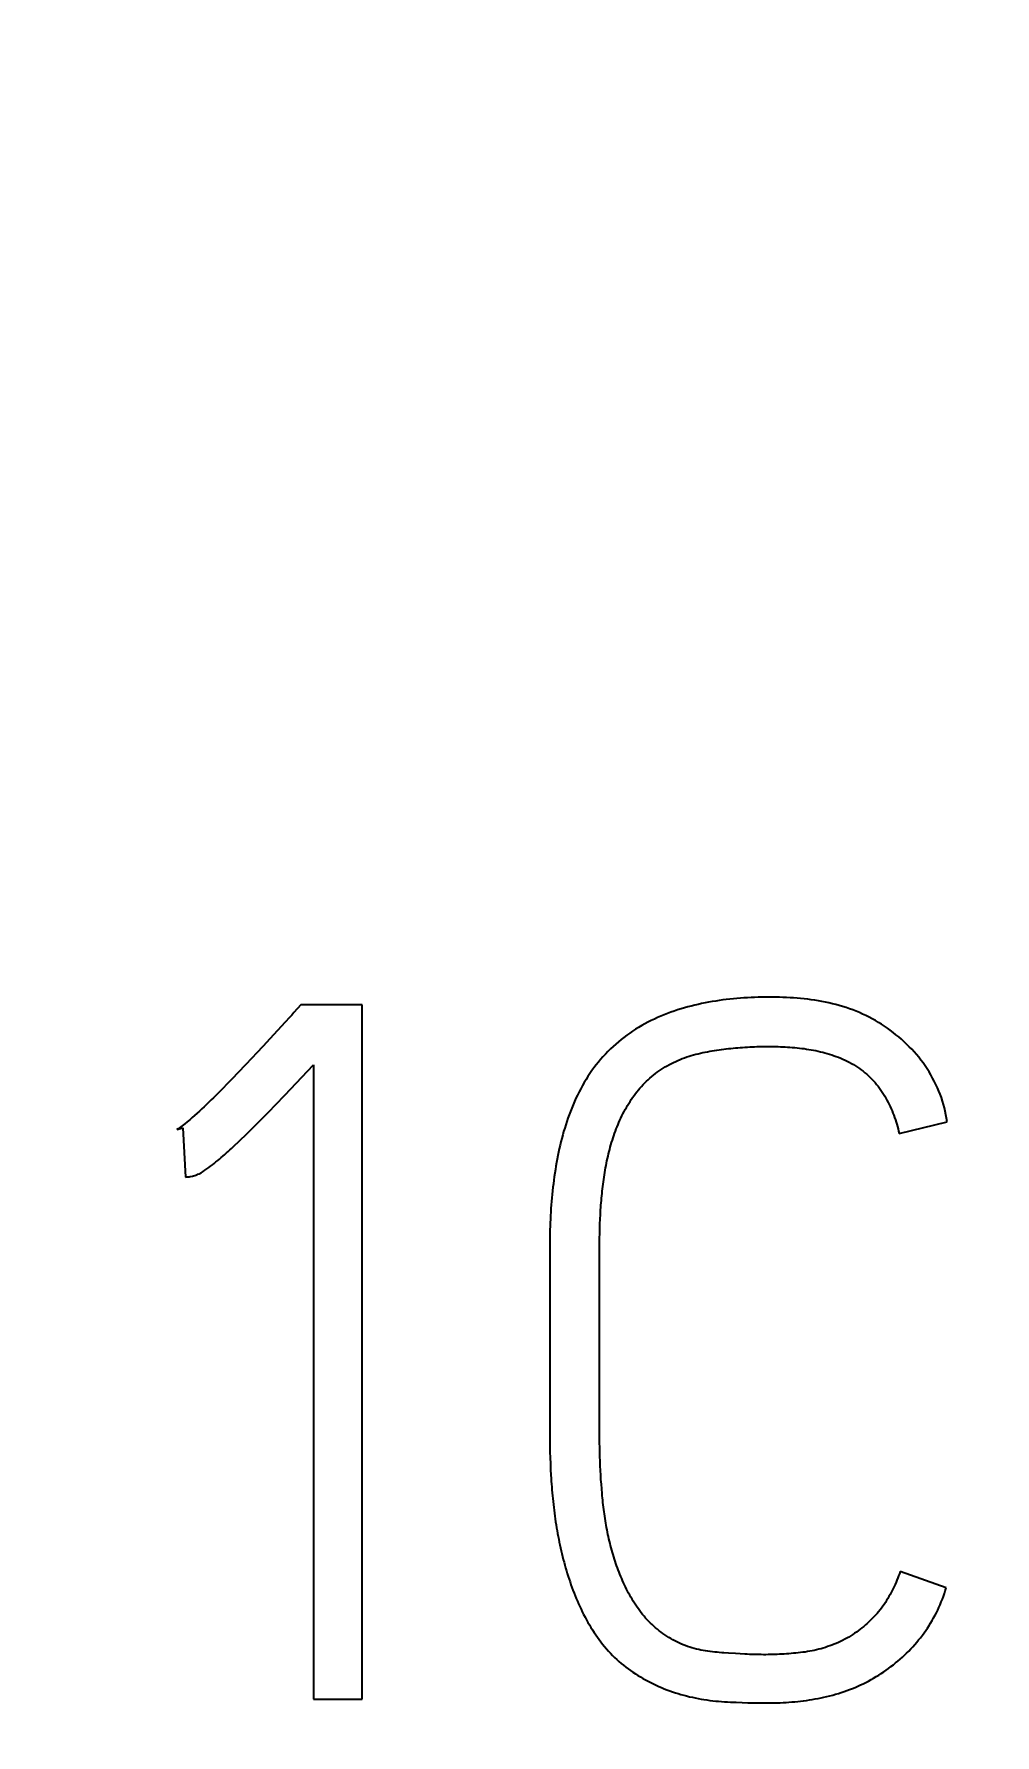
# Model space of a CAD drawing. Extents: x 0 to 420, y 0 to 297.
# Drawn here: x 132.384 to 134.59, y 169.056 to 172.96 of the extents above; entities that cross this region are included whole.
import ezdxf
from ezdxf.enums import TextEntityAlignment as Align

# ---------------------------------------------------------------- set-up
doc = ezdxf.new("R2010")
doc.units = 0
doc.header["$LTSCALE"] = 23.1
doc.layers.add('10100_DIM_FRONT', color=7, linetype='CONTINUOUS')
doc.layers.add('10500_FRONT_LABELING', color=7, linetype='CONTINUOUS')
doc.dimstyles.get("Standard").update_dxf_attribs({"dimtxt": 2.5, "dimasz": 2.5, "dimexe": 1.25, "dimexo": 0.625, "dimtad": 1, "dimcen": 2.5, "dimazin": 3, "dimtfac": 1, "dimtmove": 0, "dimatfit": 3})

# ---------------------------------------------------------------- blocks, each defined once
blk = doc.blocks.new('*D0')
at = {"layer": '10100_DIM_FRONT', "linetype": 'CONTINUOUS'}
for p, q in [((109.270844, 186.639203), (109.270844, 130.967761)), ((144.770844, 186.639203), (144.770844, 130.967761)), ((109.270844, 132.967761), (127.020844, 132.967761)), ((144.770844, 132.967761), (127.020844, 132.967761))]:
    blk.add_line(p, q, dxfattribs=at)
for points in [[(112.770844, 133.467761), (109.270844, 132.967761), (112.770844, 132.467761)], [(141.270844, 132.467761), (144.770844, 132.967761), (141.270844, 133.467761)]]:
    blk.add_solid(points, dxfattribs=at)
blk.add_text('35,5', height=3.5, dxfattribs=at).set_placement((123.190186, 133.842761), (132.690186, 133.842761), align=Align.FIT)

msp = doc.modelspace()

# ---------------------------------------------------------------- linework, layer by layer
at = {"layer": '10500_FRONT_LABELING', "color": 7, "linetype": 'CONTINUOUS'}
for p, q in [((132.9966, 170.7313), (132.9809, 170.7136)), ((133.1378, 170.7313), (132.9966, 170.7313)), ((133.1378, 169.138), (133.1378, 170.7313)), ((132.9254, 170.6531), (132.9101, 170.6367)), ((132.8846, 170.6095), (132.8692, 170.5932)), ((132.8948, 170.6203), (132.8846, 170.6095)), ((132.9101, 170.6367), (132.8948, 170.6203)), ((132.8538, 170.577), (132.8383, 170.5609)), ((132.8692, 170.5932), (132.8538, 170.577)), ((132.986, 170.5516), (133.0257, 170.5937)), ((133.0257, 170.5937), (133.0257, 169.138)), ((132.8279, 170.5501), (132.8174, 170.5395)), ((132.8383, 170.5609), (132.8279, 170.5501)), ((132.9605, 170.5249), (132.986, 170.5516)), ((132.9239, 170.487), (132.9386, 170.5021)), ((132.9386, 170.5021), (132.9605, 170.5249)), ((132.7119, 170.4451), (132.7254, 170.4495)), ((132.7254, 170.4495), (132.7321, 170.3363)), ((132.8756, 170.4384), (132.8868, 170.4495)), ((132.8868, 170.4495), (132.898, 170.4607)), ((132.898, 170.4607), (132.9091, 170.4719)), ((132.9091, 170.4719), (132.9239, 170.487)), ((134.3705, 170.4362), (134.4803, 170.4628)), ((132.8452, 170.4093), (132.8528, 170.4165)), ((132.8528, 170.4165), (132.8604, 170.4238)), ((132.8604, 170.4238), (132.868, 170.4311)), ((132.868, 170.4311), (132.8756, 170.4384)), ((133.6828, 170.2069), (133.683, 170.2177)), ((133.683, 170.2177), (133.6834, 170.2285)), ((133.6834, 170.2285), (133.6839, 170.2393)), ((133.6824, 170.1743), (133.6825, 170.1852)), ((133.6825, 170.1852), (133.6826, 170.196)), ((133.6826, 170.196), (133.6828, 170.2069)), ((133.6824, 169.7474), (133.6824, 170.1743)), ((133.6825, 169.7368), (133.6824, 169.7474)), ((133.5681, 169.7459), (133.5682, 169.7324)), ((133.5682, 169.7324), (133.5684, 169.719)), ((133.5684, 169.719), (133.5687, 169.7055)), ((133.6826, 169.7262), (133.6825, 169.7368)), ((133.6828, 169.7156), (133.6826, 169.7262)), ((133.683, 169.705), (133.6828, 169.7156)), ((133.5687, 169.7055), (133.5691, 169.692)), ((133.5691, 169.692), (133.5696, 169.6786)), ((133.5696, 169.6786), (133.5702, 169.6651)), ((133.6833, 169.6945), (133.683, 169.705)), ((133.6837, 169.6839), (133.6833, 169.6945)), ((133.6841, 169.6733), (133.6837, 169.6839)), ((133.6846, 169.6628), (133.6841, 169.6733)), ((133.5702, 169.6651), (133.5709, 169.6517)), ((133.6852, 169.6522), (133.6846, 169.6628)), ((133.6858, 169.6417), (133.6852, 169.6522)), ((133.6866, 169.6312), (133.6858, 169.6417)), ((133.6874, 169.6206), (133.6866, 169.6312)), ((133.6883, 169.6101), (133.6874, 169.6206)), ((134.4781, 169.3932), (134.3728, 169.4309)), ((133.9948, 169.2424), (133.9788, 169.2434)), ((134.0055, 169.2417), (133.9948, 169.2424)), ((134.0161, 169.2412), (134.0055, 169.2417)), ((133.0257, 169.138), (133.1378, 169.138)), ((133.9964, 169.1307), (134.0098, 169.1302)), ((134.0098, 169.1302), (134.0233, 169.1297)), ((134.0233, 169.1297), (134.0368, 169.1294))]:
    msp.add_line(p, q, dxfattribs=at)
for points in [[(134.4803, 170.4628), (134.4792, 170.471), (134.4777, 170.4791), (134.4761, 170.4871), (134.4742, 170.495), (134.4721, 170.5029), (134.4697, 170.5107), (134.4672, 170.5185), (134.4644, 170.5261), (134.4614, 170.5337), (134.4582, 170.5413), (134.4547, 170.5487), (134.4511, 170.5561), (134.4472, 170.5634), (134.4432, 170.5706), (134.439, 170.5776), (134.4346, 170.5845), (134.43, 170.5913), (134.4253, 170.598), (134.4204, 170.6045), (134.4153, 170.611), (134.4101, 170.6173), (134.4047, 170.6234), (134.3992, 170.6295), (134.3935, 170.6354), (134.3876, 170.6413), (134.3817, 170.6469), (134.3756, 170.6524), (134.3694, 170.6578), (134.363, 170.663), (134.3566, 170.6681), (134.3501, 170.673), (134.3434, 170.6777), (134.3367, 170.6823), (134.3298, 170.6868), (134.3228, 170.6911), (134.3157, 170.6953), (134.3086, 170.6993), (134.3013, 170.7031), (134.2939, 170.7068), (134.2865, 170.7103), (134.279, 170.7136), (134.2714, 170.7168), (134.2638, 170.7197), (134.2561, 170.7225), (134.2484, 170.7252), (134.2406, 170.7276), (134.2328, 170.7299), (134.2249, 170.7321), (134.217, 170.7341), (134.209, 170.7359), (134.201, 170.7376), (134.1929, 170.7392), (134.1848, 170.7406), (134.1767, 170.7419), (134.1685, 170.7431), (134.1604, 170.7442), (134.1523, 170.7451), (134.1442, 170.7459), (134.136, 170.7466), (134.1279, 170.7472), (134.1198, 170.7478), (134.1117, 170.7482), (134.1035, 170.7485), (134.0954, 170.7488), (134.0873, 170.7489), (134.0792, 170.749), (134.071, 170.7491), (134.0629, 170.7491), (134.0548, 170.749), (134.0466, 170.7488), (134.0385, 170.7485), (134.0304, 170.7482), (134.0223, 170.7478), (134.0141, 170.7473), (134.006, 170.7467), (133.9979, 170.7461), (133.9897, 170.7454), (133.9816, 170.7445), (133.9735, 170.7436), (133.9653, 170.7426), (133.9572, 170.7414), (133.9491, 170.7402), (133.941, 170.7389), (133.9329, 170.7375), (133.9249, 170.736), (133.9169, 170.7343), (133.9089, 170.7326), (133.9009, 170.7307), (133.893, 170.7288), (133.8851, 170.7267), (133.8773, 170.7245), (133.8695, 170.7222), (133.8617, 170.7198), (133.854, 170.7172), (133.8463, 170.7145), (133.8386, 170.7117), (133.831, 170.7087), (133.8234, 170.7056), (133.8159, 170.7023), (133.8084, 170.6989), (133.801, 170.6953), (133.7937, 170.6916), (133.7864, 170.6878), (133.7793, 170.6838), (133.7722, 170.6796), (133.7653, 170.6754), (133.7584, 170.6709), (133.7517, 170.6664), (133.7451, 170.6617), (133.7385, 170.6568), (133.7321, 170.6518), (133.7257, 170.6466), (133.7195, 170.6413), (133.7134, 170.6358), (133.7074, 170.6302), (133.7015, 170.6244), (133.6958, 170.6185), (133.6903, 170.6125), (133.6849, 170.6063), (133.6797, 170.6001), (133.6746, 170.5937), (133.6697, 170.5872), (133.665, 170.5806), (133.6604, 170.5739), (133.6559, 170.5671), (133.6516, 170.5602), (133.6474, 170.5532), (133.6433, 170.5461), (133.6394, 170.5389), (133.6356, 170.5316), (133.6319, 170.5243), (133.6284, 170.5169), (133.625, 170.5094), (133.6217, 170.502), (133.6186, 170.4944), (133.6156, 170.4869), (133.6127, 170.4793), (133.61, 170.4716), (133.6074, 170.4639), (133.6048, 170.4562), (133.6024, 170.4485), (133.6001, 170.4407), (133.5979, 170.4329), (133.5958, 170.425), (133.5938, 170.4172), (133.5919, 170.4093), (133.5901, 170.4013), (133.5884, 170.3934), (133.5868, 170.3854), (133.5852, 170.3774), (133.5837, 170.3693), (133.5823, 170.3613), (133.581, 170.3532), (133.5798, 170.3451), (133.5786, 170.3371), (133.5775, 170.329), (133.5764, 170.3209), (133.5755, 170.3128), (133.5746, 170.3047), (133.5737, 170.2965), (133.573, 170.2884), (133.5723, 170.2803), (133.5716, 170.2722), (133.571, 170.264), (133.5705, 170.2559), (133.57, 170.2478), (133.5696, 170.2396), (133.5693, 170.2315), (133.5689, 170.2233), (133.5687, 170.2152), (133.5685, 170.207), (133.5683, 170.1988), (133.5682, 170.1907), (133.5681, 170.1825), (133.5681, 169.7459)], [(132.9709, 170.7025), (132.9608, 170.6915), (132.9254, 170.6531)], [(132.9809, 170.7136), (132.9759, 170.708), (132.9709, 170.7025)], [(133.6839, 170.2393), (133.6844, 170.2501), (133.6847, 170.2555), (133.685, 170.2609), (133.6854, 170.2663), (133.6858, 170.2717), (133.6862, 170.2771), (133.6866, 170.2825), (133.6871, 170.2879), (133.6876, 170.2932), (133.6882, 170.2986), (133.6887, 170.304), (133.6893, 170.3093), (133.6899, 170.3147), (133.6906, 170.3201), (133.6913, 170.3254), (133.6921, 170.3308), (133.6928, 170.3361), (133.6937, 170.3415), (133.6945, 170.3468), (133.6954, 170.3521), (133.6964, 170.3574), (133.6974, 170.3628), (133.6984, 170.3681), (133.6995, 170.3734), (133.7007, 170.3787), (133.7019, 170.384), (133.7031, 170.3893), (133.7044, 170.3946), (133.7058, 170.3998), (133.7072, 170.4051), (133.7087, 170.4104), (133.7103, 170.4156), (133.7119, 170.4208), (133.7136, 170.426), (133.7153, 170.4312), (133.7171, 170.4364), (133.719, 170.4415), (133.7209, 170.4466), (133.7229, 170.4517), (133.7249, 170.4567), (133.727, 170.4617), (133.7292, 170.4667), (133.7315, 170.4717), (133.7338, 170.4766), (133.7362, 170.4815), (133.7387, 170.4863), (133.7413, 170.4912), (133.744, 170.496), (133.7467, 170.5007), (133.7495, 170.5054), (133.7524, 170.51), (133.7554, 170.5146), (133.7585, 170.5191), (133.7616, 170.5235), (133.7649, 170.5278), (133.7682, 170.5321), (133.7716, 170.5363), (133.7751, 170.5404), (133.7787, 170.5444), (133.7824, 170.5484), (133.7862, 170.5522), (133.79, 170.556), (133.794, 170.5597), (133.798, 170.5633), (133.8022, 170.5669), (133.8064, 170.5703), (133.8107, 170.5737), (133.8151, 170.577), (133.8196, 170.5802), (133.8241, 170.5832), (133.8287, 170.5862), (133.8334, 170.5891), (133.8381, 170.5918), (133.8428, 170.5945), (133.8476, 170.597), (133.8525, 170.5995), (133.8574, 170.6018), (133.8623, 170.604), (133.8673, 170.6062), (133.8724, 170.6082), (133.8775, 170.6101), (133.8827, 170.6119), (133.8879, 170.6136), (133.8932, 170.6151), (133.8985, 170.6166), (133.9038, 170.6181), (133.9091, 170.6194), (133.9144, 170.6206), (133.9197, 170.6218), (133.925, 170.6229), (133.9304, 170.6239), (133.9357, 170.6249), (133.941, 170.6258), (133.9464, 170.6267), (133.9517, 170.6275), (133.9571, 170.6282), (133.9625, 170.629), (133.9678, 170.6296), (133.9732, 170.6303), (133.9786, 170.6309), (133.984, 170.6315), (133.9894, 170.632), (133.9948, 170.6325), (134.0001, 170.633), (134.0055, 170.6334), (134.0109, 170.6338), (134.0164, 170.6342), (134.0218, 170.6345), (134.0272, 170.6348), (134.0326, 170.6351), (134.038, 170.6353), (134.0434, 170.6355), (134.0489, 170.6357), (134.0543, 170.6358), (134.0598, 170.6359), (134.0652, 170.6359), (134.0706, 170.6359), (134.0761, 170.6359), (134.0815, 170.6358), (134.087, 170.6357), (134.0924, 170.6356), (134.0979, 170.6354), (134.1033, 170.6352), (134.1088, 170.6349), (134.1142, 170.6346), (134.1196, 170.6342), (134.1251, 170.6338), (134.1305, 170.6333), (134.1359, 170.6328), (134.1413, 170.6322), (134.1467, 170.6316), (134.1521, 170.6309), (134.1574, 170.6301), (134.1628, 170.6292), (134.1682, 170.6283), (134.1735, 170.6273), (134.1789, 170.6263), (134.1842, 170.6252), (134.1895, 170.6239), (134.1948, 170.6226), (134.2001, 170.6213), (134.2054, 170.6198), (134.2106, 170.6182), (134.2158, 170.6166), (134.2209, 170.6148), (134.226, 170.613), (134.2311, 170.6111), (134.2361, 170.609), (134.2411, 170.6069), (134.2461, 170.6047), (134.251, 170.6023), (134.2558, 170.5998), (134.2606, 170.5972), (134.2653, 170.5945), (134.27, 170.5916), (134.2746, 170.5886), (134.2791, 170.5855), (134.2835, 170.5823), (134.2878, 170.579), (134.2919, 170.5756), (134.296, 170.5721), (134.3, 170.5684), (134.3039, 170.5647), (134.3076, 170.5608), (134.3113, 170.5569), (134.3149, 170.5529), (134.3184, 170.5487), (134.3218, 170.5445), (134.325, 170.5401), (134.3282, 170.5356), (134.3313, 170.5311), (134.3343, 170.5265), (134.3371, 170.5219), (134.3398, 170.5172), (134.3424, 170.5125), (134.345, 170.5077), (134.3474, 170.5028), (134.3497, 170.4979), (134.3519, 170.493), (134.354, 170.488), (134.3561, 170.483), (134.358, 170.4779), (134.3599, 170.4728), (134.3616, 170.4677), (134.3633, 170.4625), (134.3649, 170.4573)], [(132.8174, 170.5395), (132.8069, 170.5289), (132.8016, 170.5236), (132.7963, 170.5184), (132.791, 170.5131), (132.7856, 170.508), (132.7802, 170.5028), (132.7748, 170.4977), (132.7693, 170.4926), (132.7638, 170.4876), (132.7583, 170.4826), (132.7527, 170.4776), (132.7471, 170.4727), (132.7415, 170.4679), (132.7358, 170.4631), (132.73, 170.4583), (132.7242, 170.4537), (132.7182, 170.4492), (132.7151, 170.4471), (132.7119, 170.4451)], [(134.3649, 170.4573), (134.3664, 170.4521), (134.3679, 170.4468), (134.3692, 170.4415), (134.3705, 170.4362)], [(132.7321, 170.3363), (132.7348, 170.3364), (132.7374, 170.3366), (132.7401, 170.337), (132.7427, 170.3375), (132.7478, 170.3386), (132.7504, 170.3392), (132.753, 170.3399), (132.7555, 170.3407), (132.758, 170.3416), (132.7605, 170.3427), (132.7629, 170.3438), (132.7675, 170.3462), (132.7721, 170.3489), (132.7765, 170.3518), (132.7808, 170.3548), (132.7851, 170.3579), (132.7894, 170.3611), (132.7935, 170.3643), (132.7977, 170.3676), (132.8018, 170.3709), (132.8059, 170.3742), (132.8099, 170.3776), (132.8139, 170.381), (132.8179, 170.3845), (132.8218, 170.388), (132.8258, 170.3915), (132.8297, 170.395), (132.8336, 170.3985), (132.8374, 170.4021), (132.8452, 170.4093)], [(133.5709, 169.6517), (133.5713, 169.645), (133.5717, 169.6383), (133.5722, 169.6316), (133.5727, 169.6249), (133.5732, 169.6182), (133.5738, 169.6115), (133.5744, 169.6048), (133.5751, 169.5981), (133.5758, 169.5914), (133.5765, 169.5847), (133.5773, 169.5781), (133.5781, 169.5714), (133.5789, 169.5647), (133.5798, 169.5581), (133.5808, 169.5514), (133.5817, 169.5448), (133.5828, 169.5381), (133.5839, 169.5315), (133.585, 169.5249), (133.5862, 169.5182), (133.5874, 169.5116), (133.5887, 169.505), (133.5901, 169.4984), (133.5915, 169.4918), (133.5929, 169.4852), (133.5944, 169.4786), (133.596, 169.472), (133.5976, 169.4654), (133.5993, 169.4588), (133.601, 169.4523), (133.6028, 169.4457), (133.6046, 169.4392), (133.6065, 169.4327), (133.6085, 169.4262), (133.6105, 169.4198), (133.6126, 169.4133), (133.6147, 169.4069), (133.6169, 169.4005), (133.6191, 169.3942), (133.6215, 169.3878), (133.6239, 169.3815), (133.6263, 169.3752), (133.6289, 169.369), (133.6315, 169.3627), (133.6342, 169.3566), (133.637, 169.3504), (133.6399, 169.3443), (133.6429, 169.3382), (133.6459, 169.3321), (133.6491, 169.3261), (133.6523, 169.3201), (133.6557, 169.3142), (133.6591, 169.3083), (133.6626, 169.3025), (133.6662, 169.2968), (133.6699, 169.2911), (133.6737, 169.2855), (133.6775, 169.28), (133.6815, 169.2745), (133.6855, 169.2691), (133.6896, 169.2638), (133.6939, 169.2585), (133.6982, 169.2533), (133.7027, 169.2482), (133.7073, 169.2432), (133.712, 169.2383), (133.7168, 169.2335), (133.7218, 169.2289), (133.7269, 169.2243), (133.7321, 169.2199), (133.7373, 169.2156), (133.7427, 169.2114), (133.7481, 169.2074), (133.7536, 169.2035), (133.7592, 169.1997), (133.7648, 169.196), (133.7705, 169.1925), (133.7763, 169.189), (133.7822, 169.1856), (133.7881, 169.1823), (133.794, 169.179), (133.8, 169.1759), (133.8061, 169.1729), (133.8122, 169.1699), (133.8184, 169.1671), (133.8247, 169.1644), (133.831, 169.1618), (133.8373, 169.1594), (133.8437, 169.157), (133.85, 169.1548), (133.8565, 169.1527), (133.8629, 169.1507), (133.8694, 169.1488), (133.8759, 169.147), (133.8824, 169.1452), (133.889, 169.1436), (133.8956, 169.1421), (133.9022, 169.1407), (133.9088, 169.1394), (133.9155, 169.1381), (133.9222, 169.137), (133.9289, 169.136), (133.9357, 169.1351), (133.9424, 169.1343), (133.9492, 169.1336), (133.9559, 169.133), (133.9627, 169.1325), (133.9694, 169.1321), (133.9762, 169.1317), (133.9829, 169.1313), (133.9964, 169.1307)], [(133.9788, 169.2434), (133.9682, 169.2442), (133.9629, 169.2446), (133.9575, 169.2451), (133.9522, 169.2455), (133.9469, 169.2461), (133.9416, 169.2467), (133.9363, 169.2473), (133.9311, 169.248), (133.9258, 169.2488), (133.9206, 169.2497), (133.9153, 169.2506), (133.9101, 169.2517), (133.9049, 169.2529), (133.8998, 169.2542), (133.8946, 169.2556), (133.8895, 169.2571), (133.8844, 169.2588), (133.8794, 169.2607), (133.8744, 169.2627), (133.8694, 169.2648), (133.8646, 169.267), (133.8598, 169.2693), (133.8551, 169.2718), (133.8504, 169.2743), (133.8458, 169.2769), (133.8412, 169.2797), (133.8367, 169.2825), (133.8323, 169.2855), (133.8279, 169.2885), (133.8236, 169.2917), (133.8193, 169.2949), (133.8152, 169.2983), (133.811, 169.3017), (133.807, 169.3053), (133.8031, 169.3089), (133.7993, 169.3126), (133.7955, 169.3163), (133.7918, 169.3202), (133.7883, 169.3241), (133.7848, 169.3281), (133.7814, 169.3322), (133.7781, 169.3364), (133.7748, 169.3406), (133.7717, 169.3449), (133.7686, 169.3493), (133.7656, 169.3537), (133.7627, 169.3582), (133.7598, 169.3628), (133.7571, 169.3673), (133.7544, 169.372), (133.7518, 169.3766), (133.7493, 169.3813), (133.7468, 169.386), (133.7444, 169.3907), (133.7421, 169.3955), (133.7398, 169.4002), (133.7376, 169.405), (133.7354, 169.4099), (133.7333, 169.4147), (133.7312, 169.4196), (133.7292, 169.4245), (133.7272, 169.4294), (133.7253, 169.4344), (133.7235, 169.4393), (133.7217, 169.4443), (133.7199, 169.4493), (133.7182, 169.4544), (133.7166, 169.4594), (133.715, 169.4645), (133.7134, 169.4696), (133.712, 169.4747), (133.7105, 169.4799), (133.7091, 169.485), (133.7078, 169.4902), (133.7065, 169.4953), (133.7053, 169.5005), (133.7041, 169.5057), (133.7029, 169.5109), (133.7018, 169.5161), (133.7008, 169.5213), (133.6998, 169.5265), (133.6988, 169.5317), (133.6978, 169.5369), (133.6969, 169.5421), (133.6961, 169.5473), (133.6953, 169.5525), (133.6945, 169.5577), (133.6937, 169.563), (133.693, 169.5682), (133.6923, 169.5734), (133.6916, 169.5787), (133.691, 169.5839), (133.6904, 169.5891), (133.6898, 169.5944), (133.6893, 169.5996), (133.6888, 169.6049), (133.6883, 169.6101)], [(134.3728, 169.4309), (134.371, 169.4259), (134.3691, 169.4209), (134.3672, 169.416), (134.3653, 169.4111), (134.3632, 169.4062), (134.3611, 169.4014), (134.359, 169.3966), (134.3567, 169.3918), (134.3544, 169.3871), (134.3521, 169.3824), (134.3496, 169.3778), (134.347, 169.3732), (134.3444, 169.3687), (134.3416, 169.3642), (134.3388, 169.3598), (134.3359, 169.3554), (134.3328, 169.3511), (134.3296, 169.3468), (134.3264, 169.3427), (134.323, 169.3385), (134.3195, 169.3344), (134.316, 169.3305), (134.3123, 169.3265), (134.3086, 169.3227), (134.3048, 169.319), (134.301, 169.3154), (134.2971, 169.3118), (134.2931, 169.3083), (134.2891, 169.3049), (134.285, 169.3016), (134.2809, 169.2983), (134.2767, 169.2951), (134.2724, 169.292), (134.2681, 169.289), (134.2637, 169.2861), (134.2592, 169.2832), (134.2546, 169.2805), (134.25, 169.2778), (134.2453, 169.2753), (134.2405, 169.2728), (134.2357, 169.2704), (134.2309, 169.2682), (134.226, 169.266), (134.2211, 169.264), (134.2161, 169.262), (134.2112, 169.2601), (134.2062, 169.2584), (134.2011, 169.2567), (134.1961, 169.2551), (134.191, 169.2536), (134.1858, 169.2523), (134.1807, 169.251), (134.1755, 169.2498), (134.1703, 169.2488), (134.165, 169.2478), (134.1597, 169.2469), (134.1544, 169.2461), (134.1491, 169.2454), (134.1438, 169.2447), (134.1385, 169.2441), (134.1332, 169.2436), (134.1278, 169.2431), (134.1225, 169.2426), (134.1172, 169.2422), (134.1119, 169.2418), (134.1066, 169.2414), (134.1013, 169.2411), (134.0959, 169.2408), (134.0906, 169.2406), (134.0853, 169.2404), (134.08, 169.2402), (134.0747, 169.2401), (134.0693, 169.2401), (134.064, 169.24), (134.0587, 169.24), (134.0534, 169.2401), (134.0481, 169.2402), (134.0427, 169.2403), (134.0374, 169.2404), (134.0321, 169.2406), (134.0268, 169.2407), (134.0214, 169.241), (134.0161, 169.2412)], [(134.4316, 169.2956), (134.4354, 169.3012), (134.4391, 169.3069), (134.4427, 169.3126), (134.4462, 169.3184), (134.4495, 169.3243), (134.4528, 169.3303), (134.4559, 169.3363), (134.4589, 169.3423), (134.4617, 169.3485), (134.4645, 169.3547), (134.4671, 169.3609), (134.4695, 169.3672), (134.4719, 169.3736), (134.4741, 169.3801), (134.4762, 169.3866), (134.4781, 169.3932)], [(134.0368, 169.1294), (134.0435, 169.1293), (134.0502, 169.1292), (134.0569, 169.1291), (134.0637, 169.1291), (134.0704, 169.1291), (134.0771, 169.1292), (134.0838, 169.1294), (134.0906, 169.1296), (134.0973, 169.1298), (134.104, 169.1301), (134.1107, 169.1305), (134.1174, 169.131), (134.1241, 169.1315), (134.1308, 169.1321), (134.1375, 169.1327), (134.1442, 169.1334), (134.151, 169.1343), (134.1576, 169.1351), (134.1643, 169.1361), (134.171, 169.1372), (134.1777, 169.1383), (134.1844, 169.1395), (134.1911, 169.1409), (134.1978, 169.1423), (134.2045, 169.1438), (134.2111, 169.1455), (134.2178, 169.1472), (134.2243, 169.149), (134.2309, 169.151), (134.2374, 169.153), (134.2438, 169.1552), (134.2502, 169.1575), (134.2566, 169.1598), (134.2629, 169.1623), (134.2692, 169.1649), (134.2754, 169.1676), (134.2816, 169.1704), (134.2877, 169.1733), (134.2938, 169.1764), (134.2998, 169.1795), (134.3058, 169.1828), (134.3117, 169.1861), (134.3176, 169.1896), (134.3234, 169.1932), (134.3292, 169.1969), (134.3349, 169.2007), (134.3406, 169.2046), (134.3461, 169.2086), (134.3516, 169.2126), (134.357, 169.2168), (134.3623, 169.221), (134.3675, 169.2254), (134.3726, 169.2298), (134.3777, 169.2343), (134.3826, 169.2389), (134.3875, 169.2436), (134.3923, 169.2484), (134.397, 169.2532), (134.4017, 169.2582), (134.4062, 169.2633), (134.4107, 169.2684), (134.4151, 169.2737), (134.4194, 169.279), (134.4236, 169.2845), (134.4276, 169.29), (134.4316, 169.2956)]]:
    msp.add_lwpolyline(points, dxfattribs=at)

# ---------------------------------------------------------------- dimensions: what is measured, and where the dimension line sits
at = {"layer": '10100_DIM_FRONT', "linetype": 'CONTINUOUS'}
dim = msp.add_linear_dim(base=(144.7708, 132.9678), p1=(109.2708, 186.6392), p2=(144.7708, 186.6392), dimstyle='Standard', dxfattribs=at)
dim.commit()
dim.dimension.update_dxf_attribs({"geometry": '*D0', "text_midpoint": (127.9402, 135.5928), "dimtype": 128})

doc.saveas('drawing.dxf')
